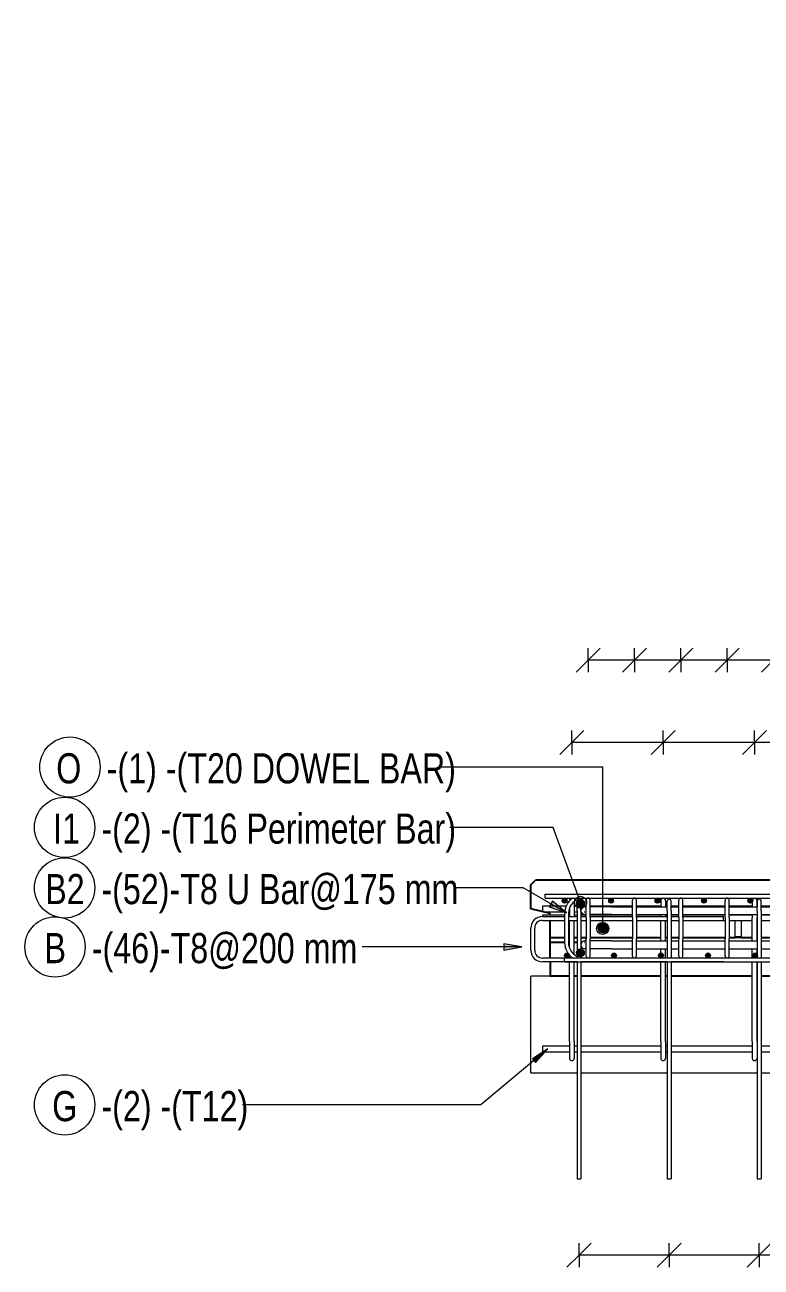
# Model space of a CAD drawing. Header units: millimetres. Extents: x 9013 to 19551, y 11604 to 23400.
# Drawn here: x 9013 to 10540, y 12310 to 14887 of the extents above; entities that cross this region are included whole.
import ezdxf

# ---------------------------------------------------------------- set-up
doc = ezdxf.new("R2010")
doc.units = ezdxf.units.MM
for name, color, linetype, lineweight in [('A-ANNO-DIMS', 211, 'Continuous', 9), ('A-ANNO-DIMS-25', 211, 'Continuous', 9), ('A-GENM', 13, 'Continuous', 18), ('A-WALL', 113, 'Continuous', 25), ('S-BEAM', 12, 'Continuous', 18), ('S-RBAR', 171, 'Continuous', 18), ('S-RBAR-IDEN', 171, 'Continuous', 9)]:
    doc.layers.add(name, color=color, linetype=linetype, lineweight=lineweight)
doc.styles.add('Arial', font='arial.ttf', dxfattribs={"height": 59.53125})
doc.styles.add('Nirmala UI Semilight', font='NirmalaS.ttf', dxfattribs={"width": 0.8, "height": 62.5})
doc.dimstyles.new('Arrow_Filled_-_2_5_NI_UI', dxfattribs={"dimscale": 304.8, "dimtxt": 65.460247, "dimasz": 0.164042, "dimexe": 0.082021, "dimexo": 0.0625, "dimgap": 0.082021, "dimtad": 1, "dimdec": 4, "dimzin": 0, "dimdsep": 46, "dimtxsty": 'Standard', "dimblk1": 'OBLIQUE', "dimblk2": 'OBLIQUE', "dimsah": 1, "dimcen": 0.09, "dimazin": 0, "dimtfac": 1, "dimtdec": 4, "dimtix": 1, "dimtmove": 0, "dimatfit": 3, "dimfxl": 0.082021, "dimfxlon": 1, "dimtvp": 1, "dimtolj": 1, "dimtzin": 0, "dimarcsym": 2})
doc.dimstyles.new('Arrow_Filled_-_2_5_NI_UI_1', dxfattribs={"dimscale": 304.8, "dimtxt": 65.460247, "dimasz": 0.164042, "dimexe": 0.082021, "dimexo": 0.0625, "dimgap": 0.082021, "dimtad": 1, "dimdec": 4, "dimzin": 0, "dimdsep": 46, "dimtxsty": 'Arial', "dimblk1": 'OBLIQUE', "dimblk2": 'OBLIQUE', "dimsah": 1, "dimcen": 0.09, "dimazin": 0, "dimtfac": 1, "dimtdec": 4, "dimtix": 1, "dimtmove": 0, "dimatfit": 3, "dimfxl": 0.082021, "dimfxlon": 1, "dimtvp": 1, "dimtolj": 1, "dimtzin": 0, "dimarcsym": 2})
doc.dimstyles.new('Arrow_Filled_-_2_5_NI_UI_2', dxfattribs={"dimscale": 304.8, "dimtxt": 65.460247, "dimasz": 0.164042, "dimexe": 0.082021, "dimexo": 0.0625, "dimgap": 0.082021, "dimtad": 1, "dimdec": 4, "dimzin": 0, "dimdsep": 46, "dimtxsty": 'Nirmala UI Semilight', "dimblk1": 'OBLIQUE', "dimblk2": 'OBLIQUE', "dimsah": 1, "dimcen": 0.09, "dimazin": 0, "dimtfac": 1, "dimtdec": 4, "dimtix": 1, "dimtmove": 0, "dimatfit": 3, "dimfxl": 0.082021, "dimfxlon": 1, "dimtvp": 1, "dimtolj": 1, "dimtzin": 0, "dimarcsym": 2})

# ---------------------------------------------------------------- blocks, each defined once
blk = doc.blocks.new('RR spread anchor face based - RR-SA-4_0-180-1726831-Elevation Top 1')
at = {"layer": 'A-GENM'}
for p, q in [((11882.6, 12996.3), (11882.6, 13029.5)), ((11894.6, 13029.5), (11894.6, 12996.3)), ((11882.6, 12993.8), (11882.6, 12996.3)), ((11882.6, 12996.3), (11894.6, 12996.3)), ((11894.6, 12993.8), (11882.6, 12993.8)), ((11894.6, 12996.3), (11894.6, 12993.8))]:
    blk.add_line(p, q, dxfattribs=at)
blk = doc.blocks.new('DIMBLOCK9-Elevation Top 1')
at = {"layer": 'A-ANNO-DIMS-25'}
for p, q in [((10526.8, 13398.6), (10551.8, 13423.6)), ((10526.8, 13398.6), (10526.8, 13423.6)), ((10716.5, 13398.6), (10741.5, 13423.6)), ((10716.5, 13398.6), (10716.5, 13423.6)), ((10526.8, 13398.6), (10501.8, 13373.6)), ((10716.5, 13398.6), (10526.8, 13398.6)), ((10526.8, 13398.6), (10526.8, 13373.6)), ((10716.5, 13398.6), (10691.5, 13373.6)), ((10716.5, 13398.6), (10716.5, 13373.6))]:
    blk.add_line(p, q, dxfattribs=at)
blk = doc.blocks.new('_Oblique')
at = {"color": 0, "linetype": 'ByBlock', "lineweight": -2}
blk.add_line((-0.5, -0.5), (0.5, 0.5), dxfattribs=at)
blk = doc.blocks.new('DIMBLOCK10-Elevation Top 1')
at = {"layer": 'A-ANNO-DIMS-25'}
for p, q in [((10337.2, 13398.6), (10362.2, 13423.6)), ((10337.2, 13398.6), (10337.2, 13423.6)), ((10526.8, 13398.6), (10551.8, 13423.6)), ((10526.8, 13398.6), (10526.8, 13423.6)), ((10337.2, 13398.6), (10312.2, 13373.6)), ((10526.8, 13398.6), (10337.2, 13398.6)), ((10337.2, 13398.6), (10337.2, 13373.6)), ((10526.8, 13398.6), (10501.8, 13373.6)), ((10526.8, 13398.6), (10526.8, 13373.6))]:
    blk.add_line(p, q, dxfattribs=at)
blk = doc.blocks.new('DIMBLOCK11-Elevation Top 1')
at = {"layer": 'A-ANNO-DIMS-25'}
for p, q in [((10147.6, 13398.6), (10172.6, 13423.6)), ((10147.6, 13398.6), (10147.6, 13423.6)), ((10337.2, 13398.6), (10362.2, 13423.6)), ((10337.2, 13398.6), (10337.2, 13423.6)), ((10147.6, 13398.6), (10122.6, 13373.6)), ((10337.2, 13398.6), (10147.6, 13398.6)), ((10147.6, 13398.6), (10147.6, 13373.6)), ((10337.2, 13398.6), (10312.2, 13373.6)), ((10337.2, 13398.6), (10337.2, 13373.6))]:
    blk.add_line(p, q, dxfattribs=at)
blk = doc.blocks.new('DIMBLOCK12-Elevation Top 1')
at = {"layer": 'A-ANNO-DIMS-25'}
for p, q in [((10147.6, 13398.6), (10172.6, 13423.6)), ((10147.6, 13398.6), (10147.6, 13423.6)), ((10337.2, 13398.6), (10362.2, 13423.6)), ((10337.2, 13398.6), (10337.2, 13423.6)), ((10526.8, 13398.6), (10551.8, 13423.6)), ((10526.8, 13398.6), (10526.8, 13423.6)), ((10716.5, 13398.6), (10741.5, 13423.6)), ((10716.5, 13398.6), (10716.5, 13423.6)), ((10906.1, 13398.6), (10931.1, 13423.6)), ((10906.1, 13398.6), (10906.1, 13423.6)), ((11095.7, 13398.6), (11120.7, 13423.6)), ((11095.7, 13398.6), (11095.7, 13423.6)), ((11285.4, 13398.6), (11310.4, 13423.6)), ((11285.4, 13398.6), (11285.4, 13423.6)), ((11475, 13398.6), (11500, 13423.6)), ((11475, 13398.6), (11475, 13423.6)), ((11664.7, 13398.6), (11689.7, 13423.6)), ((11664.7, 13398.6), (11664.7, 13423.6)), ((11854.3, 13398.6), (11879.3, 13423.6)), ((11854.3, 13398.6), (11854.3, 13423.6)), ((12043.9, 13398.6), (12068.9, 13423.6)), ((12043.9, 13398.6), (12043.9, 13423.6)), ((12233.6, 13398.6), (12258.6, 13423.6)), ((12233.6, 13398.6), (12233.6, 13423.6)), ((10147.6, 13398.6), (10122.6, 13373.6)), ((12233.6, 13398.6), (10147.6, 13398.6)), ((10337.2, 13398.6), (10147.6, 13398.6)), ((10147.6, 13398.6), (10147.6, 13373.6)), ((10337.2, 13398.6), (10312.2, 13373.6)), ((10526.8, 13398.6), (10337.2, 13398.6)), ((10337.2, 13398.6), (10337.2, 13373.6)), ((10526.8, 13398.6), (10501.8, 13373.6)), ((10716.5, 13398.6), (10526.8, 13398.6)), ((10526.8, 13398.6), (10526.8, 13373.6)), ((10716.5, 13398.6), (10691.5, 13373.6)), ((10906.1, 13398.6), (10716.5, 13398.6)), ((10716.5, 13398.6), (10716.5, 13373.6)), ((10906.1, 13398.6), (10881.1, 13373.6)), ((11095.7, 13398.6), (10906.1, 13398.6)), ((10906.1, 13398.6), (10906.1, 13373.6)), ((11095.7, 13398.6), (11070.7, 13373.6)), ((11285.4, 13398.6), (11095.7, 13398.6)), ((11095.7, 13398.6), (11095.7, 13373.6)), ((11285.4, 13398.6), (11260.4, 13373.6)), ((11475, 13398.6), (11285.4, 13398.6)), ((11285.4, 13398.6), (11285.4, 13373.6)), ((11475, 13398.6), (11450, 13373.6)), ((11664.7, 13398.6), (11475, 13398.6)), ((11475, 13398.6), (11475, 13373.6)), ((11664.7, 13398.6), (11639.7, 13373.6)), ((11854.3, 13398.6), (11664.7, 13398.6)), ((11664.7, 13398.6), (11664.7, 13373.6)), ((11854.3, 13398.6), (11829.3, 13373.6)), ((12043.9, 13398.6), (11854.3, 13398.6)), ((11854.3, 13398.6), (11854.3, 13373.6)), ((12043.9, 13398.6), (12018.9, 13373.6)), ((12233.6, 13398.6), (12043.9, 13398.6)), ((12043.9, 13398.6), (12043.9, 13373.6)), ((12233.6, 13398.6), (12208.6, 13373.6)), ((12233.6, 13398.6), (12233.6, 13373.6))]:
    blk.add_line(p, q, dxfattribs=at)
blk = doc.blocks.new('_None')
blk = doc.blocks.new('DIMBLOCK21-Elevation Top 1')
at = {"layer": 'A-ANNO-DIMS-25'}
for p, q in [((10536.4, 12335.4), (10561.4, 12360.4)), ((10536.4, 12335.4), (10536.4, 12360.4)), ((10723.3, 12335.4), (10748.3, 12360.4)), ((10723.3, 12335.4), (10723.3, 12360.4)), ((10536.4, 12335.4), (10511.4, 12310.4)), ((10723.3, 12335.4), (10536.4, 12335.4)), ((10536.4, 12335.4), (10536.4, 12310.4)), ((10723.3, 12335.4), (10698.3, 12310.4)), ((10723.3, 12335.4), (10723.3, 12310.4))]:
    blk.add_line(p, q, dxfattribs=at)
blk = doc.blocks.new('DIMBLOCK22-Elevation Top 1')
at = {"layer": 'A-ANNO-DIMS-25'}
for p, q in [((10349.5, 12335.4), (10374.5, 12360.4)), ((10349.5, 12335.4), (10349.5, 12360.4)), ((10536.4, 12335.4), (10561.4, 12360.4)), ((10536.4, 12335.4), (10536.4, 12360.4)), ((10349.5, 12335.4), (10324.5, 12310.4)), ((10536.4, 12335.4), (10349.5, 12335.4)), ((10349.5, 12335.4), (10349.5, 12310.4)), ((10536.4, 12335.4), (10511.4, 12310.4)), ((10536.4, 12335.4), (10536.4, 12310.4))]:
    blk.add_line(p, q, dxfattribs=at)
blk = doc.blocks.new('DIMBLOCK23-Elevation Top 1')
at = {"layer": 'A-ANNO-DIMS-25'}
for p, q in [((10162.6, 12335.4), (10187.6, 12360.4)), ((10162.6, 12335.4), (10162.6, 12360.4)), ((10349.5, 12335.4), (10374.5, 12360.4)), ((10349.5, 12335.4), (10349.5, 12360.4)), ((10162.6, 12335.4), (10137.6, 12310.4)), ((10349.5, 12335.4), (10162.6, 12335.4)), ((10162.6, 12335.4), (10162.6, 12310.4)), ((10349.5, 12335.4), (10324.5, 12310.4)), ((10349.5, 12335.4), (10349.5, 12310.4))]:
    blk.add_line(p, q, dxfattribs=at)
blk = doc.blocks.new('DIMBLOCK24-Elevation Top 1')
at = {"layer": 'A-ANNO-DIMS-25'}
for p, q in [((10162.6, 12335.4), (10187.6, 12360.4)), ((10162.6, 12335.4), (10162.6, 12360.4)), ((10349.5, 12335.4), (10374.5, 12360.4)), ((10349.5, 12335.4), (10349.5, 12360.4)), ((10536.4, 12335.4), (10561.4, 12360.4)), ((10536.4, 12335.4), (10536.4, 12360.4)), ((10723.3, 12335.4), (10748.3, 12360.4)), ((10723.3, 12335.4), (10723.3, 12360.4)), ((10910.2, 12335.4), (10935.2, 12360.4)), ((10910.2, 12335.4), (10910.2, 12360.4)), ((11097.1, 12335.4), (11122.1, 12360.4)), ((11097.1, 12335.4), (11097.1, 12360.4)), ((11284, 12335.4), (11309, 12360.4)), ((11284, 12335.4), (11284, 12360.4)), ((11470.9, 12335.4), (11495.9, 12360.4)), ((11470.9, 12335.4), (11470.9, 12360.4)), ((11657.8, 12335.4), (11682.8, 12360.4)), ((11657.8, 12335.4), (11657.8, 12360.4)), ((11844.7, 12335.4), (11869.7, 12360.4)), ((11844.7, 12335.4), (11844.7, 12360.4)), ((12031.7, 12335.4), (12056.7, 12360.4)), ((12031.7, 12335.4), (12031.7, 12360.4)), ((12218.6, 12335.4), (12243.6, 12360.4)), ((12218.6, 12335.4), (12218.6, 12360.4)), ((10162.6, 12335.4), (10137.6, 12310.4)), ((12218.6, 12335.4), (10162.6, 12335.4)), ((10349.5, 12335.4), (10162.6, 12335.4)), ((10162.6, 12335.4), (10162.6, 12310.4)), ((10349.5, 12335.4), (10324.5, 12310.4)), ((10536.4, 12335.4), (10349.5, 12335.4)), ((10349.5, 12335.4), (10349.5, 12310.4)), ((10536.4, 12335.4), (10511.4, 12310.4)), ((10723.3, 12335.4), (10536.4, 12335.4)), ((10536.4, 12335.4), (10536.4, 12310.4)), ((10723.3, 12335.4), (10698.3, 12310.4)), ((10910.2, 12335.4), (10723.3, 12335.4)), ((10723.3, 12335.4), (10723.3, 12310.4)), ((10910.2, 12335.4), (10885.2, 12310.4)), ((11097.1, 12335.4), (10910.2, 12335.4)), ((10910.2, 12335.4), (10910.2, 12310.4)), ((11097.1, 12335.4), (11072.1, 12310.4)), ((11284, 12335.4), (11097.1, 12335.4)), ((11097.1, 12335.4), (11097.1, 12310.4)), ((11284, 12335.4), (11259, 12310.4)), ((11470.9, 12335.4), (11284, 12335.4)), ((11284, 12335.4), (11284, 12310.4)), ((11470.9, 12335.4), (11445.9, 12310.4)), ((11657.8, 12335.4), (11470.9, 12335.4)), ((11470.9, 12335.4), (11470.9, 12310.4)), ((11657.8, 12335.4), (11632.8, 12310.4)), ((11844.7, 12335.4), (11657.8, 12335.4)), ((11657.8, 12335.4), (11657.8, 12310.4)), ((11844.7, 12335.4), (11819.7, 12310.4)), ((12031.7, 12335.4), (11844.7, 12335.4)), ((11844.7, 12335.4), (11844.7, 12310.4)), ((12031.7, 12335.4), (12006.7, 12310.4)), ((12218.6, 12335.4), (12031.7, 12335.4)), ((12031.7, 12335.4), (12031.7, 12310.4)), ((12218.6, 12335.4), (12193.6, 12310.4)), ((12218.6, 12335.4), (12218.6, 12310.4))]:
    blk.add_line(p, q, dxfattribs=at)
blk = doc.blocks.new('M_Rebar Tag_rfa MARK - DOT 1 MM-794228-Elevation Top 1')
at = {"layer": 'S-RBAR-IDEN'}
blk.add_circle((12456.2, 13398.7), 62.5, dxfattribs=at)
blk = doc.blocks.new('M_Rebar Tag_rfa Dimension - ARROW-793927-Elevation Top 1')
at = {"layer": 'S-RBAR-IDEN'}
blk.add_circle((12456.2, 13091.9), 62.5, dxfattribs=at)
blk = doc.blocks.new('M_Rebar Tag_rfa MARK - ARROW-794226-Elevation Top 1')
at = {"layer": 'S-RBAR-IDEN'}
blk.add_circle((12456.2, 12855.7), 62.5, dxfattribs=at)
blk = doc.blocks.new('DIMBLOCK41-Elevation Top 1')
at = {"layer": 'A-ANNO-DIMS-25'}
for p, q in [((10470, 13569.7), (10495, 13594.7)), ((10470, 13569.7), (10470, 13594.7)), ((10566.1, 13569.7), (10591.1, 13594.7)), ((10566.1, 13569.7), (10566.1, 13594.7)), ((10470, 13569.7), (10445, 13544.7)), ((10566.1, 13569.7), (10470, 13569.7)), ((10470, 13569.7), (10470, 13544.7)), ((10566.1, 13569.7), (10541.1, 13544.7)), ((10566.1, 13569.7), (10566.1, 13544.7))]:
    blk.add_line(p, q, dxfattribs=at)
blk = doc.blocks.new('DIMBLOCK42-Elevation Top 1')
at = {"layer": 'A-ANNO-DIMS-25'}
for p, q in [((10373.8, 13569.7), (10398.8, 13594.7)), ((10373.8, 13569.7), (10373.8, 13594.7)), ((10470, 13569.7), (10495, 13594.7)), ((10470, 13569.7), (10470, 13594.7)), ((10373.8, 13569.7), (10348.8, 13544.7)), ((10470, 13569.7), (10373.8, 13569.7)), ((10373.8, 13569.7), (10373.8, 13544.7)), ((10470, 13569.7), (10445, 13544.7)), ((10470, 13569.7), (10470, 13544.7))]:
    blk.add_line(p, q, dxfattribs=at)
blk = doc.blocks.new('DIMBLOCK43-Elevation Top 1')
at = {"layer": 'A-ANNO-DIMS-25'}
for p, q in [((10277.7, 13569.7), (10302.7, 13594.7)), ((10277.7, 13569.7), (10277.7, 13594.7)), ((10373.8, 13569.7), (10398.8, 13594.7)), ((10373.8, 13569.7), (10373.8, 13594.7)), ((10277.7, 13569.7), (10252.7, 13544.7)), ((10373.8, 13569.7), (10277.7, 13569.7)), ((10277.7, 13569.7), (10277.7, 13544.7)), ((10373.8, 13569.7), (10348.8, 13544.7)), ((10373.8, 13569.7), (10373.8, 13544.7))]:
    blk.add_line(p, q, dxfattribs=at)
blk = doc.blocks.new('DIMBLOCK44-Elevation Top 1')
at = {"layer": 'A-ANNO-DIMS-25'}
for p, q in [((10181.5, 13569.7), (10206.5, 13594.7)), ((10181.5, 13569.7), (10181.5, 13594.7)), ((10277.7, 13569.7), (10302.7, 13594.7)), ((10277.7, 13569.7), (10277.7, 13594.7)), ((10181.5, 13569.7), (10156.5, 13544.7)), ((10277.7, 13569.7), (10181.5, 13569.7)), ((10181.5, 13569.7), (10181.5, 13544.7)), ((10277.7, 13569.7), (10252.7, 13544.7)), ((10277.7, 13569.7), (10277.7, 13544.7))]:
    blk.add_line(p, q, dxfattribs=at)
blk = doc.blocks.new('DIMBLOCK56-Elevation Top 1')
at = {"layer": 'A-ANNO-DIMS-25'}
for p, q in [((10181.5, 13569.7), (10206.5, 13594.7)), ((10181.5, 13569.7), (10181.5, 13594.7)), ((10277.7, 13569.7), (10302.7, 13594.7)), ((10277.7, 13569.7), (10277.7, 13594.7)), ((10373.8, 13569.7), (10398.8, 13594.7)), ((10373.8, 13569.7), (10373.8, 13594.7)), ((10470, 13569.7), (10495, 13594.7)), ((10470, 13569.7), (10470, 13594.7)), ((10566.1, 13569.7), (10591.1, 13594.7)), ((10566.1, 13569.7), (10566.1, 13594.7)), ((10662.2, 13569.7), (10687.2, 13594.7)), ((10662.2, 13569.7), (10662.2, 13594.7)), ((10758.4, 13569.7), (10783.4, 13594.7)), ((10758.4, 13569.7), (10758.4, 13594.7)), ((10854.5, 13569.7), (10879.5, 13594.7)), ((10854.5, 13569.7), (10854.5, 13594.7)), ((10181.5, 13569.7), (10156.5, 13544.7)), ((10854.5, 13569.7), (10181.5, 13569.7)), ((10277.7, 13569.7), (10181.5, 13569.7)), ((10181.5, 13569.7), (10181.5, 13544.7)), ((10277.7, 13569.7), (10252.7, 13544.7)), ((10373.8, 13569.7), (10277.7, 13569.7)), ((10277.7, 13569.7), (10277.7, 13544.7)), ((10373.8, 13569.7), (10348.8, 13544.7)), ((10470, 13569.7), (10373.8, 13569.7)), ((10373.8, 13569.7), (10373.8, 13544.7)), ((10470, 13569.7), (10445, 13544.7)), ((10566.1, 13569.7), (10470, 13569.7)), ((10470, 13569.7), (10470, 13544.7)), ((10566.1, 13569.7), (10541.1, 13544.7)), ((10662.2, 13569.7), (10566.1, 13569.7)), ((10566.1, 13569.7), (10566.1, 13544.7)), ((10662.2, 13569.7), (10637.2, 13544.7)), ((10758.4, 13569.7), (10662.2, 13569.7)), ((10662.2, 13569.7), (10662.2, 13544.7)), ((10758.4, 13569.7), (10733.4, 13544.7)), ((10854.5, 13569.7), (10758.4, 13569.7)), ((10758.4, 13569.7), (10758.4, 13544.7)), ((10854.5, 13569.7), (10829.5, 13544.7)), ((10854.5, 13569.7), (10854.5, 13544.7))]:
    blk.add_line(p, q, dxfattribs=at)

msp = doc.modelspace()

# ---------------------------------------------------------------- hatches: boundary and pattern name
at = {"layer": 'S-RBAR'}
h = msp.add_hatch(color=256, dxfattribs=at)
edge = h.paths.add_edge_path()
edge.add_arc((10132.74785, 13070.70307), 5, 0, 360)
for points in [[(10131.20276, 13065.94779), (10136.79293, 13067.76415), (10136.79293, 13073.642), (10131.20276, 13075.45836), (10127.74785, 13070.70307)], [(10165.56745, 13057.54114), (10171.82211, 13060.55322), (10173.36688, 13067.3213), (10169.03852, 13072.74889), (10162.09638, 13072.74889), (10157.76803, 13067.3213), (10159.3128, 13060.55322), (10164.29319, 13058.15479)], [(10227.53892, 13065.94779), (10233.12909, 13067.76415), (10233.12909, 13073.642), (10227.53892, 13075.45836), (10224.08401, 13070.70307)], [(10323.87508, 13065.94779), (10329.46525, 13067.76415), (10329.46525, 13073.642), (10323.87508, 13075.45836), (10320.42017, 13070.70307)], [(10420.21125, 13065.94779), (10425.80142, 13067.76415), (10425.80142, 13073.642), (10420.21125, 13075.45836), (10416.75633, 13070.70307)], [(10516.54741, 13065.94779), (10522.13758, 13067.76415), (10522.13758, 13073.642), (10516.54741, 13075.45836), (10513.09249, 13070.70307)], [(10212.56541, 13003.80383), (10219.63648, 13006.73276), (10222.56541, 13013.80383), (10219.63648, 13020.8749), (10212.56541, 13023.80383), (10205.49434, 13020.8749), (10202.56541, 13013.80383), (10205.49434, 13006.73276)], [(10165.56745, 12954.42951), (10171.82211, 12957.44159), (10173.36688, 12964.20968), (10169.03852, 12969.63726), (10162.09638, 12969.63726), (10157.76803, 12964.20968), (10159.3128, 12957.44159), (10164.29319, 12955.04316)], [(10139.11254, 12952.1493), (10142.56745, 12956.90459), (10139.11254, 12961.65987), (10133.52237, 12959.84351), (10133.52237, 12953.96566), (10138.53988, 12952.33537)], [(10236.65799, 12952.1493), (10240.11291, 12956.90459), (10236.65799, 12961.65987), (10231.06782, 12959.84351), (10231.06782, 12953.96566)], [(10334.20345, 12952.1493), (10337.65836, 12956.90459), (10334.20345, 12961.65987), (10328.61328, 12959.84351), (10328.61328, 12953.96566)], [(10431.7489, 12952.1493), (10435.20382, 12956.90459), (10431.7489, 12961.65987), (10426.15873, 12959.84351), (10426.15873, 12953.96566)], [(10529.29436, 12952.1493), (10532.74927, 12956.90459), (10529.29436, 12961.65987), (10523.70419, 12959.84351), (10523.70419, 12953.96566)]]:
    msp.add_hatch(color=256, dxfattribs=at).paths.add_polyline_path(points)
h = msp.add_hatch(color=256, dxfattribs=at)
edge = h.paths.add_edge_path()
edge.add_arc((10165.56745, 13065.54114), 8, 0, 360)
h = msp.add_hatch(color=256, dxfattribs=at)
edge = h.paths.add_edge_path()
edge.add_arc((10229.08401, 13070.70307), 5, 0, 360)
h = msp.add_hatch(color=256, dxfattribs=at)
edge = h.paths.add_edge_path()
edge.add_arc((10325.42017, 13070.70307), 5, 0, 360)
h = msp.add_hatch(color=256, dxfattribs=at)
edge = h.paths.add_edge_path()
edge.add_arc((10421.75633, 13070.70307), 5, 0, 360)
h = msp.add_hatch(color=256, dxfattribs=at)
edge = h.paths.add_edge_path()
edge.add_arc((10518.09249, 13070.70307), 5, 0, 360)
h = msp.add_hatch(color=256, dxfattribs=at)
edge = h.paths.add_edge_path()
edge.add_arc((10212.56541, 13013.80383), 10, 0, 360)
h = msp.add_hatch(color=256, dxfattribs=at)
edge = h.paths.add_edge_path()
edge.add_arc((10165.56745, 12962.42951), 8, 0, 360)
h = msp.add_hatch(color=256, dxfattribs=at)
edge = h.paths.add_edge_path()
edge.add_arc((10137.56745, 12956.90459), 5, 0, 360)
h = msp.add_hatch(color=256, dxfattribs=at)
edge = h.paths.add_edge_path()
edge.add_arc((10235.11291, 12956.90459), 5, 0, 360)
h = msp.add_hatch(color=256, dxfattribs=at)
edge = h.paths.add_edge_path()
edge.add_arc((10332.65836, 12956.90459), 5, 0, 360)
h = msp.add_hatch(color=256, dxfattribs=at)
edge = h.paths.add_edge_path()
edge.add_arc((10430.20382, 12956.90459), 5, 0, 360)
h = msp.add_hatch(color=256, dxfattribs=at)
edge = h.paths.add_edge_path()
edge.add_arc((10527.74927, 12956.90459), 5, 0, 360)
at = {"layer": 'S-RBAR-IDEN'}
for points in [[(10136.59395, 13045.08929), (10107.45344, 13069.60057), (10100.82748, 13058.15572)], [(10043.96374, 12974.6709), (10006.46374, 12981.28316), (10006.46374, 12968.05864)], [(10097.80812, 12762.92913), (10065.87218, 12742.66291), (10072.20566, 12735.08784)]]:
    msp.add_hatch(color=256, dxfattribs=at).paths.add_polyline_path(points)

# ---------------------------------------------------------------- linework, layer by layer
at = {"layer": 'A-WALL'}
for p, q in [((10062.56745, 13103.74198), (10072.62931, 13113.80383)), ((10062.56745, 13053.80383), (10062.56745, 13103.74198)), ((10072.62931, 13113.80383), (12308.56487, 13113.80383)), ((10102.56745, 13043.80383), (10062.56745, 13053.80383)), ((10102.56745, 13041.51962), (10102.56745, 13043.80383)), ((10102.56745, 12951.67529), (10102.56745, 13029.51962)), ((10132.62673, 12993.76725), (10102.56745, 12993.76725)), ((10142.56745, 12993.76725), (10140.62673, 12993.76725)), ((10158.56541, 12993.76725), (10152.56745, 12993.76725)), ((10177.53128, 12993.76725), (10166.56541, 12993.76725)), ((10273.67267, 12993.76725), (10185.53128, 12993.76725)), ((10332.20382, 12993.76725), (10281.67267, 12993.76725)), ((10345.4745, 12993.76725), (10342.20382, 12993.76725)), ((10369.81406, 12993.76725), (10353.4745, 12993.76725)), ((10465.95545, 12993.76725), (10377.81406, 12993.76725)), ((10486.56541, 12993.76725), (10473.95545, 12993.76725)), ((10521.84018, 12993.76725), (10498.56541, 12993.76725)), ((10532.38359, 12993.76725), (10531.84018, 12993.76725)), ((10562.09684, 12993.76725), (10540.38359, 12993.76725)), ((10132.62673, 12983.76725), (10102.56745, 12983.76725)), ((10142.56745, 12983.76725), (10140.62673, 12983.76725)), ((10158.56541, 12983.76725), (10152.56745, 12983.76725)), ((10168.0834, 12983.76725), (10166.56541, 12983.76725)), ((10174.43481, 12983.76725), (10174.00716, 12983.76725)), ((10102.56745, 12943.67529), (10102.56745, 12913.80383)), ((10142.56745, 12913.80383), (10102.56745, 12913.80383)), ((10158.56541, 12913.80383), (10152.56745, 12913.80383)), ((10332.20382, 12913.80383), (10166.56541, 12913.80383)), ((10345.4745, 12913.80383), (10342.20382, 12913.80383)), ((10521.84018, 12913.80383), (10353.4745, 12913.80383)), ((10532.38359, 12913.80383), (10531.84018, 12913.80383)), ((10711.47655, 12913.80383), (10540.38359, 12913.80383))]:
    msp.add_line(p, q, dxfattribs=at)
at = {"layer": 'S-BEAM'}
for p, q in [((10062.56745, 12713.80383), (10062.56745, 12913.80383)), ((10102.51785, 12913.80383), (10062.56745, 12913.80383)), ((10062.56745, 12713.80383), (10158.56541, 12713.80383)), ((10166.56541, 12713.80383), (10345.4745, 12713.80383)), ((10353.4745, 12713.80383), (10532.38359, 12713.80383)), ((10540.38359, 12713.80383), (10719.29268, 12713.80383))]:
    msp.add_line(p, q, dxfattribs=at)
at = {"layer": 'S-RBAR'}
for p, q in [((10092.56745, 13083.80383), (12288.56745, 13083.80383)), ((10092.56745, 13075.80383), (10092.56745, 13083.80383)), ((10092.56745, 13075.80383), (12288.56745, 13075.80383)), ((10131.20276, 13075.45836), (10127.74785, 13070.70307)), ((10127.74785, 13070.70307), (10131.20276, 13065.94779)), ((10136.79293, 13073.642), (10131.20276, 13075.45836)), ((10131.20276, 13065.94779), (10136.79293, 13067.76415)), ((10136.79293, 13067.76415), (10136.79293, 13073.642)), ((10142.56745, 13070.21367), (10142.56745, 13070.05142)), ((10152.56745, 13068.5649), (10152.56745, 13037.83121)), ((10162.09638, 13072.74889), (10157.76803, 13067.3213)), ((10157.76803, 13067.3213), (10159.3128, 13060.55322)), ((10158.56541, 13049.80383), (10158.56541, 13069.80383)), ((10169.03852, 13072.74889), (10162.09638, 13072.74889)), ((10166.56541, 13049.80383), (10166.56541, 13069.80383)), ((10173.36688, 13067.3213), (10169.03852, 13072.74889)), ((10171.82211, 13060.55322), (10173.36688, 13067.3213)), ((10177.53128, 13035.80383), (10177.53128, 13071.80383)), ((10185.53128, 13035.80383), (10185.53128, 13071.80383)), ((10227.53892, 13075.45836), (10224.08401, 13070.70307)), ((10224.08401, 13070.70307), (10227.53892, 13065.94779)), ((10233.12909, 13073.642), (10227.53892, 13075.45836)), ((10227.53892, 13065.94779), (10233.12909, 13067.76415)), ((10233.12909, 13067.76415), (10233.12909, 13073.642)), ((10273.67267, 13035.80383), (10273.67267, 13071.80383)), ((10281.67267, 13035.80383), (10281.67267, 13071.80383)), ((10323.87508, 13075.45836), (10320.42017, 13070.70307)), ((10320.42017, 13070.70307), (10323.87508, 13065.94779)), ((10329.46525, 13073.642), (10323.87508, 13075.45836)), ((10323.87508, 13065.94779), (10329.46525, 13067.76415)), ((10329.46525, 13067.76415), (10329.46525, 13073.642)), ((10332.20382, 13070.21367), (10332.20382, 13057.98236)), ((10342.20382, 13070.21367), (10342.20382, 13057.98236)), ((10345.4745, 13049.80383), (10345.4745, 13069.80383)), ((10353.4745, 13049.80383), (10353.4745, 13069.80383)), ((10369.81406, 13035.80383), (10369.81406, 13071.80383)), ((10377.81406, 13035.80383), (10377.81406, 13071.80383)), ((10420.21125, 13075.45836), (10416.75633, 13070.70307)), ((10416.75633, 13070.70307), (10420.21125, 13065.94779)), ((10425.80142, 13073.642), (10420.21125, 13075.45836)), ((10420.21125, 13065.94779), (10425.80142, 13067.76415)), ((10425.80142, 13067.76415), (10425.80142, 13073.642)), ((10465.95545, 13035.80383), (10465.95545, 13071.80383)), ((10473.95545, 13035.80383), (10473.95545, 13071.80383)), ((10516.54741, 13075.45836), (10513.09249, 13070.70307)), ((10513.09249, 13070.70307), (10516.54741, 13065.94779)), ((10522.13758, 13073.642), (10516.54741, 13075.45836)), ((10516.54741, 13065.94779), (10522.13758, 13067.76415)), ((10521.84018, 13070.21367), (10521.84018, 13057.98236)), ((10522.13758, 13067.76415), (10522.13758, 13073.642)), ((10531.84018, 13070.21367), (10531.84018, 13057.98236)), ((10532.38359, 13049.80383), (10532.38359, 13069.80383)), ((10540.38359, 13049.80383), (10540.38359, 13069.80383)), ((10087.56745, 13059.80383), (10136.32886, 13059.80383)), ((10087.56745, 13047.80383), (10087.56745, 13059.80383)), ((10087.56745, 13047.80383), (10133.15334, 13047.80383)), ((10087.56745, 13041.51962), (10132.62673, 13041.51962)), ((10087.56745, 13037.80383), (10087.56745, 13041.51962)), ((10132.62673, 13043.80383), (10132.62673, 12983.80383)), ((10140.62673, 13043.80383), (10140.62673, 12983.80383)), ((10140.62673, 13041.51962), (10142.56745, 13041.51962)), ((10141.15334, 13047.80383), (10142.56745, 13047.80383)), ((10142.56745, 13054.25012), (10142.56745, 13037.83121)), ((10152.56745, 13059.80383), (10158.56541, 13059.80383)), ((10152.56745, 13047.80383), (10158.56541, 13047.80383)), ((10152.56745, 13041.51962), (10158.56541, 13041.51962)), ((10158.56541, 13049.80383), (10158.56541, 12951.80383)), ((10159.3128, 13060.55322), (10164.29319, 13058.15479)), ((10164.29319, 13058.15479), (10165.56745, 13057.54114)), ((10165.56745, 13057.54114), (10171.82211, 13060.55322)), ((10166.56541, 13059.80383), (10177.53128, 13059.80383)), ((10166.56541, 13049.80383), (10166.56541, 12951.80383)), ((10166.56541, 13041.51962), (10177.53128, 13041.51962)), ((10173.11519, 13047.80383), (10174.43481, 13047.80383)), ((10177.29708, 13057.82735), (10174.43481, 13057.82735)), ((10177.29708, 13041.82735), (10174.43481, 13041.82735)), ((10229.93481, 13057.82735), (10185.37326, 13057.82735)), ((10229.93481, 13041.82735), (10185.37326, 13041.82735)), ((10185.53128, 13059.80383), (10273.67267, 13059.80383)), ((10185.53128, 13041.51962), (10273.67267, 13041.51962)), ((10229.93481, 13057.82735), (10273.67267, 13057.82735)), ((10229.93481, 13041.82735), (10273.67267, 13041.82735)), ((10281.67267, 13059.80383), (10332.20382, 13059.80383)), ((10281.67267, 13057.82735), (10345.4745, 13057.82735)), ((10281.67267, 13041.82735), (10345.4745, 13041.82735)), ((10281.67267, 13041.51962), (10332.20382, 13041.51962)), ((10332.20382, 13041.86285), (10332.20382, 13037.83121)), ((10342.20382, 13059.80383), (10345.4745, 13059.80383)), ((10342.20382, 13041.86285), (10342.20382, 13037.83121)), ((10342.20382, 13041.51962), (10345.4745, 13041.51962)), ((10345.4745, 13049.80383), (10345.4745, 12951.80383)), ((10353.4745, 13059.80383), (10369.81406, 13059.80383)), ((10353.4745, 13057.82735), (10369.81406, 13057.82735)), ((10353.4745, 13049.80383), (10353.4745, 12951.80383)), ((10353.4745, 13041.82735), (10369.81406, 13041.82735)), ((10353.4745, 13041.51962), (10369.81406, 13041.51962)), ((10377.81406, 13059.80383), (10465.95545, 13059.80383)), ((10377.81406, 13057.82735), (10465.95545, 13057.82735)), ((10377.81406, 13041.82735), (10465.95545, 13041.82735)), ((10377.81406, 13041.51962), (10465.95545, 13041.51962)), ((10473.95545, 13059.80383), (10521.84018, 13059.80383)), ((10473.95545, 13057.82735), (10532.38359, 13057.82735)), ((10473.95545, 13041.82735), (10532.38359, 13041.82735)), ((10473.95545, 13041.51962), (10521.84018, 13041.51962)), ((10521.84018, 13041.86285), (10521.84018, 13035.21367)), ((10531.84018, 13059.80383), (10532.38359, 13059.80383)), ((10531.84018, 13041.86285), (10531.84018, 13035.21367)), ((10531.84018, 13041.51962), (10532.38359, 13041.51962)), ((10532.38359, 13049.80383), (10532.38359, 12951.80383)), ((10540.38359, 13059.80383), (10562.09684, 13059.80383)), ((10540.38359, 13057.82735), (10562.09684, 13057.82735)), ((10540.38359, 13049.80383), (10540.38359, 12951.80383)), ((10540.38359, 13041.82735), (10562.09684, 13041.82735)), ((10540.38359, 13041.51962), (10562.09684, 13041.51962)), ((10086.56541, 13037.80383), (10132.62673, 13037.80383)), ((10086.56541, 13029.80383), (10132.62673, 13029.80383)), ((10087.56745, 13029.51962), (10132.62673, 13029.51962)), ((10140.62673, 13037.80383), (10158.56541, 13037.80383)), ((10140.62673, 13029.80383), (10158.56541, 13029.80383)), ((10140.62673, 13029.51962), (10142.56745, 13029.51962)), ((10142.56745, 12973.46869), (10142.56745, 13029.80383)), ((10152.56745, 12959.20581), (10152.56745, 13029.80383)), ((10152.56745, 13029.51962), (10158.56541, 13029.51962)), ((10166.56541, 13037.80383), (10177.53128, 13037.80383)), ((10166.56541, 13029.80383), (10177.53128, 13029.80383)), ((10166.56541, 13029.51962), (10177.53128, 13029.51962)), ((10177.53128, 13035.80383), (10177.53128, 12991.80383)), ((10185.53128, 13037.80383), (10273.67267, 13037.80383)), ((10185.53128, 13035.80383), (10185.53128, 12991.80383)), ((10185.53128, 13029.80383), (10273.67267, 13029.80383)), ((10185.53128, 13029.51962), (10273.67267, 13029.51962)), ((10205.49434, 13020.8749), (10202.56541, 13013.80383)), ((10212.56541, 13023.80383), (10205.49434, 13020.8749)), ((10219.63648, 13020.8749), (10212.56541, 13023.80383)), ((10222.56541, 13013.80383), (10219.63648, 13020.8749)), ((10273.67267, 13035.80383), (10273.67267, 12991.80383)), ((10281.67267, 13037.80383), (10345.4745, 13037.80383)), ((10281.67267, 13035.80383), (10281.67267, 12991.80383)), ((10281.67267, 13029.80383), (10345.4745, 13029.80383)), ((10281.67267, 13029.51962), (10332.20382, 13029.51962)), ((10332.20382, 12987.01556), (10332.20382, 13029.80383)), ((10342.20382, 12987.01556), (10342.20382, 13029.80383)), ((10342.20382, 13029.51962), (10345.4745, 13029.51962)), ((10353.4745, 13037.80383), (10369.81406, 13037.80383)), ((10353.4745, 13029.80383), (10369.81406, 13029.80383)), ((10353.4745, 13029.51962), (10369.81406, 13029.51962)), ((10369.81406, 13035.80383), (10369.81406, 12991.80383)), ((10377.81406, 13037.80383), (10462.56541, 13037.80383)), ((10377.81406, 13035.80383), (10377.81406, 12991.80383)), ((10377.81406, 13029.80383), (10462.56541, 13029.80383)), ((10377.81406, 13029.51962), (10465.95545, 13029.51962)), ((10462.56541, 13029.80383), (10462.56541, 13037.80383)), ((10465.95545, 13035.80383), (10465.95545, 12991.80383)), ((10473.95545, 13035.80383), (10473.95545, 12991.80383)), ((10473.95545, 13029.51962), (10521.84018, 13029.51962)), ((10521.84018, 12987.01556), (10521.84018, 13035.21367)), ((10531.84018, 12987.01556), (10531.84018, 13035.21367)), ((10531.84018, 13029.51962), (10532.38359, 13029.51962)), ((10540.38359, 13029.51962), (10562.09684, 13029.51962)), ((10062.56541, 12967.67529), (10062.56541, 13013.80383)), ((10070.56541, 12967.67529), (10070.56541, 13013.80383)), ((10177.53128, 12955.80383), (10177.53128, 12991.80383)), ((10185.53128, 12955.80383), (10185.53128, 12991.80383)), ((10202.56541, 13013.80383), (10205.49434, 13006.73276)), ((10205.49434, 13006.73276), (10212.56541, 13003.80383)), ((10212.56541, 13003.80383), (10219.63648, 13006.73276)), ((10219.63648, 13006.73276), (10222.56541, 13013.80383)), ((10273.67267, 12955.80383), (10273.67267, 12991.80383)), ((10281.67267, 12955.80383), (10281.67267, 12991.80383)), ((10369.81406, 12955.80383), (10369.81406, 12991.80383)), ((10377.81406, 12955.80383), (10377.81406, 12991.80383)), ((10465.95545, 12955.80383), (10465.95545, 12991.80383)), ((10473.95545, 12955.80383), (10473.95545, 12991.80383)), ((10162.09638, 12969.63726), (10157.76803, 12964.20968)), ((10157.76803, 12964.20968), (10159.3128, 12957.44159)), ((10169.03852, 12969.63726), (10162.09638, 12969.63726)), ((10173.36688, 12964.20968), (10169.03852, 12969.63726)), ((10171.82211, 12957.44159), (10173.36688, 12964.20968)), ((10177.29708, 12987.01556), (10174.43481, 12987.01556)), ((10177.29708, 12971.01556), (10174.43481, 12971.01556)), ((10229.93481, 12987.01556), (10185.37326, 12987.01556)), ((10229.93481, 12971.01556), (10185.37326, 12971.01556)), ((10229.93481, 12987.01556), (10273.67267, 12987.01556)), ((10229.93481, 12971.01556), (10273.67267, 12971.01556)), ((10281.67267, 12987.01556), (10345.4745, 12987.01556)), ((10281.67267, 12971.01556), (10345.4745, 12971.01556)), ((10332.20382, 12951.80383), (10332.20382, 12971.01556)), ((10342.20382, 12951.80383), (10342.20382, 12971.01556)), ((10353.4745, 12987.01556), (10369.81406, 12987.01556)), ((10353.4745, 12971.01556), (10369.81406, 12971.01556)), ((10377.81406, 12987.01556), (10465.95545, 12987.01556)), ((10377.81406, 12971.01556), (10465.95545, 12971.01556)), ((10473.95545, 12987.01556), (10532.38359, 12987.01556)), ((10473.95545, 12971.01556), (10532.38359, 12971.01556)), ((10521.84018, 12951.80383), (10521.84018, 12971.01556)), ((10531.84018, 12951.80383), (10531.84018, 12971.01556)), ((10540.38359, 12987.01556), (10562.09684, 12987.01556)), ((10540.38359, 12971.01556), (10562.09684, 12971.01556)), ((10132.56745, 12951.67529), (10086.56541, 12951.67529)), ((10158.56541, 12943.67529), (10086.56541, 12943.67529)), ((10132.56745, 12951.80383), (12288.56745, 12951.80383)), ((10132.56745, 12943.80383), (10132.56745, 12951.80383)), ((10132.56745, 12943.80383), (12288.56745, 12943.80383)), ((10139.11254, 12961.65987), (10133.52237, 12959.84351)), ((10133.52237, 12959.84351), (10133.52237, 12953.96566)), ((10133.52237, 12953.96566), (10138.53988, 12952.33537)), ((10138.53988, 12952.33537), (10139.11254, 12952.1493)), ((10142.56745, 12956.90459), (10139.11254, 12961.65987)), ((10139.11254, 12952.1493), (10142.56745, 12956.90459)), ((10142.56745, 12951.80383), (10142.56745, 12957.83279)), ((10142.56745, 12778.80383), (10142.56745, 12943.67529)), ((10152.56745, 12778.80383), (10152.56745, 12943.67529)), ((10158.56541, 12943.80383), (10158.56541, 12493.80383)), ((10159.3128, 12957.44159), (10164.29319, 12955.04316)), ((10164.29319, 12955.04316), (10165.56745, 12954.42951)), ((10165.56745, 12954.42951), (10171.82211, 12957.44159)), ((10166.56541, 12943.80383), (10166.56541, 12493.80383)), ((10345.4745, 12943.67529), (10166.56541, 12943.67529)), ((10236.65799, 12961.65987), (10231.06782, 12959.84351)), ((10231.06782, 12959.84351), (10231.06782, 12953.96566)), ((10231.06782, 12953.96566), (10236.65799, 12952.1493)), ((10240.11291, 12956.90459), (10236.65799, 12961.65987)), ((10236.65799, 12952.1493), (10240.11291, 12956.90459)), ((10334.20345, 12961.65987), (10328.61328, 12959.84351)), ((10328.61328, 12959.84351), (10328.61328, 12953.96566)), ((10328.61328, 12953.96566), (10334.20345, 12952.1493)), ((10332.20382, 12778.80383), (10332.20382, 12943.67529)), ((10337.65836, 12956.90459), (10334.20345, 12961.65987)), ((10334.20345, 12952.1493), (10337.65836, 12956.90459)), ((10342.20382, 12778.80383), (10342.20382, 12943.67529)), ((10345.4745, 12943.80383), (10345.4745, 12493.80383)), ((10353.4745, 12943.80383), (10353.4745, 12493.80383)), ((10462.56541, 12943.67529), (10353.4745, 12943.67529)), ((10431.7489, 12961.65987), (10426.15873, 12959.84351)), ((10426.15873, 12959.84351), (10426.15873, 12953.96566)), ((10426.15873, 12953.96566), (10431.7489, 12952.1493)), ((10435.20382, 12956.90459), (10431.7489, 12961.65987)), ((10431.7489, 12952.1493), (10435.20382, 12956.90459)), ((10521.84018, 12778.80383), (10521.84018, 12943.80383)), ((10529.29436, 12961.65987), (10523.70419, 12959.84351)), ((10523.70419, 12959.84351), (10523.70419, 12953.96566)), ((10523.70419, 12953.96566), (10529.29436, 12952.1493)), ((10532.74927, 12956.90459), (10529.29436, 12961.65987)), ((10529.29436, 12952.1493), (10532.74927, 12956.90459)), ((10531.84018, 12778.80383), (10531.84018, 12943.80383)), ((10532.38359, 12943.80383), (10532.38359, 12493.80383)), ((10540.38359, 12943.80383), (10540.38359, 12493.80383)), ((10087.56745, 12769.1959), (10142.56745, 12769.1959)), ((10087.56745, 12757.1959), (10087.56745, 12769.1959)), ((10087.56745, 12757.1959), (10142.56745, 12757.1959)), ((10142.56745, 12778.80383), (10142.56745, 12743.80383)), ((10152.56745, 12778.80383), (10152.56745, 12743.80383)), ((10152.56745, 12769.1959), (10158.56541, 12769.1959)), ((10152.56745, 12757.1959), (10158.56541, 12757.1959)), ((10166.56541, 12769.1959), (10332.20382, 12769.1959)), ((10166.56541, 12757.1959), (10332.20382, 12757.1959)), ((10332.20382, 12778.80383), (10332.20382, 12743.80383)), ((10342.20382, 12778.80383), (10342.20382, 12743.80383)), ((10342.20382, 12769.1959), (10345.4745, 12769.1959)), ((10342.20382, 12757.1959), (10345.4745, 12757.1959)), ((10353.4745, 12769.1959), (10521.84018, 12769.1959)), ((10353.4745, 12757.1959), (10521.84018, 12757.1959)), ((10521.84018, 12778.80383), (10521.84018, 12743.80383)), ((10531.84018, 12778.80383), (10531.84018, 12743.80383)), ((10531.84018, 12769.1959), (10532.38359, 12769.1959)), ((10531.84018, 12757.1959), (10532.38359, 12757.1959)), ((10540.38359, 12769.1959), (10711.47655, 12769.1959)), ((10540.38359, 12757.1959), (10711.47655, 12757.1959)), ((10158.56541, 12493.80383), (10166.56541, 12493.80383)), ((10345.4745, 12493.80383), (10353.4745, 12493.80383)), ((10532.38359, 12493.80383), (10540.38359, 12493.80383))]:
    msp.add_line(p, q, dxfattribs=at)
for centre, radius in [((10132.74785, 13070.70307), 5), ((10165.56745, 13065.54114), 8), ((10229.08401, 13070.70307), 5), ((10325.42017, 13070.70307), 5), ((10421.75633, 13070.70307), 5), ((10518.09249, 13070.70307), 5), ((10212.56541, 13013.80383), 10), ((10165.56745, 12962.42951), 8), ((10137.56745, 12956.90459), 5), ((10235.11291, 12956.90459), 5), ((10332.65836, 12956.90459), 5), ((10430.20382, 12956.90459), 5), ((10527.74927, 12956.90459), 5)]:
    msp.add_circle(centre, radius, dxfattribs=at)
for centre, radius, start, end in [((10172.62673, 13043.80383), 40, 126.23200127, 180), ((10172.62673, 13043.80383), 32, 90, 180), ((10147.56745, 13070.21367), 5, 81.60706131, 180), ((10162.56541, 13069.80383), 4, 126.14463913, 180), ((10162.56541, 13069.80383), 4, 0, 98.85536087), ((10181.53128, 13071.80383), 4, 90.0000001, 180), ((10181.53128, 13071.80383), 4, 0, 89.9999999), ((10277.67267, 13071.80383), 4, 90.0000001, 180), ((10277.67267, 13071.80383), 4, 0, 89.9999999), ((10337.20382, 13070.21367), 5, 0, 180), ((10349.4745, 13069.80383), 4, 0, 180), ((10373.81406, 13071.80383), 4, 90.0000001, 180), ((10373.81406, 13071.80383), 4, 0, 89.9999999), ((10469.95545, 13071.80383), 4, 90.0000001, 180), ((10469.95545, 13071.80383), 4, 0, 89.9999999), ((10526.84018, 13070.21367), 5, 0, 180), ((10536.38359, 13069.80383), 4, 0, 180), ((10174.43481, 13049.82735), 8, 90, 172.81343309), ((10174.43481, 13049.82735), 8, 187.18656691, 270), ((10086.56541, 13013.80383), 24, 90, 180), ((10086.56541, 13013.80383), 16, 90, 180), ((10086.56541, 12967.67529), 24, 180, 270), ((10086.56541, 12967.67529), 16, 180, 270), ((10172.62673, 12983.80383), 40, 180, 233.76799873), ((10172.62673, 12983.80383), 32, 180, 243.76795203), ((10174.43481, 12979.01556), 8, 90, 172.81343309), ((10174.43481, 12979.01556), 8, 187.18656691, 270), ((10172.62673, 12983.80383), 32, 259.02228493, 270), ((10181.53128, 12955.80383), 4, 180, 269.99999989), ((10181.53128, 12955.80383), 4, 270.00000011, 0), ((10277.67267, 12955.80383), 4, 180, 269.99999989), ((10277.67267, 12955.80383), 4, 270.00000011, 0), ((10373.81406, 12955.80383), 4, 180, 269.99999989), ((10373.81406, 12955.80383), 4, 270.00000011, 0), ((10469.95545, 12955.80383), 4, 180, 269.99999989), ((10469.95545, 12955.80383), 4, 270.00000011, 0), ((10147.56745, 12743.80383), 5, 180, 0), ((10147.56745, 12743.80383), 5, 345, 0), ((10337.20382, 12743.80383), 5, 180, 0), ((10337.20382, 12743.80383), 5, 345, 0), ((10526.84018, 12743.80383), 5, 180, 0), ((10526.84018, 12743.80383), 5, 345, 0)]:
    msp.add_arc(centre, radius, start, end, dxfattribs=at)
at = {"layer": 'S-RBAR-IDEN'}
for p, q in [((10211.63349, 13347.62937), (9873.41965, 13347.62937)), ((10211.63349, 13013.07966), (10211.63349, 13347.62937)), ((10109.06406, 13222.59481), (9894.24973, 13222.59481)), ((10165.60984, 13067.26191), (10109.06406, 13222.59481)), ((10046.69076, 13097.1385), (9904.84973, 13097.1385)), ((10136.59395, 13045.08929), (10046.69076, 13097.1385)), ((10107.45344, 13069.60057), (10100.82748, 13058.15572)), ((10136.59395, 13045.08929), (10107.45344, 13069.60057)), ((10100.82748, 13058.15572), (10136.59395, 13045.08929)), ((10043.96374, 12974.6709), (9712.84871, 12974.6709)), ((10043.96374, 12974.6709), (10006.46374, 12981.28316)), ((10006.46374, 12981.28316), (10006.46374, 12968.05864)), ((10006.46374, 12968.05864), (10043.96374, 12974.6709)), ((10097.80812, 12762.92913), (9959.04973, 12646.91406)), ((10097.80812, 12762.92913), (10065.87218, 12742.66291)), ((10072.20566, 12735.08784), (10097.80812, 12762.92913)), ((10065.87218, 12742.66291), (10072.20566, 12735.08784)), ((9959.04973, 12646.91406), (9464.24973, 12646.91406))]:
    msp.add_line(p, q, dxfattribs=at)
for centre in [(10165.60984, 13067.26191), (10211.63349, 13013.07966)]:
    msp.add_circle(centre, 12.5, dxfattribs=at)

# ---------------------------------------------------------------- block references
at = {"layer": 'A-GENM'}
msp.add_blockref('RR spread anchor face based - RR-SA-4_0-180-1726831-Elevation Top 1', (-1396, 0), dxfattribs=at)
at = {"layer": 'S-RBAR-IDEN'}
for name, p in [('M_Rebar Tag_rfa MARK - DOT 1 MM-794228-Elevation Top 1', (-3349.72744, -51.02914)), ('M_Rebar Tag_rfa MARK - DOT 1 MM-794228-Elevation Top 1', (-3360.69736, -176.06369)), ('M_Rebar Tag_rfa Dimension - ARROW-793927-Elevation Top 1', (-3360.69736, 5.26948)), ('M_Rebar Tag_rfa Dimension - ARROW-793927-Elevation Top 1', (-3380.69838, -117.19812)), ('M_Rebar Tag_rfa MARK - ARROW-794226-Elevation Top 1', (-3360.69736, -208.81222))]:
    msp.add_blockref(name, p, dxfattribs=at)

# ---------------------------------------------------------------- texts
at = {"layer": 'S-RBAR-IDEN', "char_height": 62.5, "attachment_point": 1, "style": 'Nirmala UI Semilight'}
for s, insert, width in [('O', (9078.05683, 13376.43055), 64.135), ('-(1) -(T20 DOWEL BAR)', (9182.81965, 13376.43055), 835.358375), ('I1', (9071.68691, 13251.396), 52.911375), ('-(2) -(T16 Perimeter Bar)', (9171.84973, 13251.396), 873.839375), ('B2', (9055.18691, 13125.93969), 92.99575), ('-(52)-T8 U Bar@175 mm', (9171.84973, 13125.93969), 886.666375), ('B', (9053.68589, 13003.47209), 48.10125), ('-(46)-T8@200 mm', (9151.84871, 13003.47209), 678.227625), ('G', (9069.68691, 12675.71525), 57.7215), ('-(2) -(T12)', (9171.84973, 12675.71525), 352.7425)]:
    msp.add_mtext(s, dxfattribs=dict(at, insert=insert, width=width))

# ---------------------------------------------------------------- dimensions: what is measured, and where the dimension line sits
at = {"layer": 'A-ANNO-DIMS'}
for base, p1, p2, text, dimstyle, override, picture, middle in [((10147.56745, 13398.62597), (12233.56745, 13373.62597), (10147.56745, 13373.62597), '2086', 'Arrow_Filled_-_2_5_NI_UI', {"dimpost": '<>', "dimblk1": 'None', "dimblk2": 'None', "dimsah": 1, "dimfxl": 2086}, 'DIMBLOCK12-Elevation Top 1', (11190.56745, 23399.76755)), ((10181.53128, 13569.70904), (10854.52101, 13544.70904), (10181.53128, 13544.70904), '673', 'Arrow_Filled_-_2_5_NI_UI_2', {"dimpost": '<>', "dimblk1": 'None', "dimblk2": 'None', "dimsah": 1, "dimfxl": 672.98973}, 'DIMBLOCK56-Elevation Top 1', (10518.02615, 13627.02686)), ((10373.81406, 13569.70904), (10469.95545, 13544.70904), (10373.81406, 13544.70904), ' ', 'Arrow_Filled_-_2_5_NI_UI_2', {"dimpost": '<>', "dimfxl": 96.14139}, 'DIMBLOCK42-Elevation Top 1', (10421.88476, 13569.70904)), ((10337.20382, 13398.62597), (10526.84018, 13373.62597), (10337.20382, 13373.62597), ' ', 'Arrow_Filled_-_2_5_NI_UI', {"dimpost": '<>', "dimfxl": 189.636364}, 'DIMBLOCK10-Elevation Top 1', (10432.022, 13398.62597)), ((10162.56541, 12335.38677), (12218.56541, 12360.38677), (10162.56541, 12360.38677), '2056', 'Arrow_Filled_-_2_5_NI_UI_1', {"dimpost": '<>', "dimblk1": 'None', "dimblk2": 'None', "dimsah": 1, "dimfxl": 2056}, 'DIMBLOCK24-Elevation Top 1', (11190.56541, 12390.78182)), ((10349.4745, 12335.38677), (10536.38359, 12360.38677), (10349.4745, 12360.38677), ' ', 'Arrow_Filled_-_2_5_NI_UI_1', {"dimpost": '<>', "dimfxl": 186.909091}, 'DIMBLOCK22-Elevation Top 1', (10442.92905, 12335.38677))]:
    dim = msp.add_linear_dim(base=base, p1=p1, p2=p2, angle=0, text=text, dimstyle=dimstyle, override=override, dxfattribs=at)
    dim.commit()
    dim.dimension.update_dxf_attribs({"geometry": picture, "text_midpoint": middle})
for base, p1, p2, dimstyle, override, picture, middle in [((10181.53128, 13569.70904), (10277.67267, 13544.70904), (10181.53128, 13544.70904), 'Arrow_Filled_-_2_5_NI_UI_2', {"dimpost": '<>', "dimfxl": 96.14139}, 'DIMBLOCK44-Elevation Top 1', (10229.60198, 13569.70904)), ((10277.67267, 13569.70904), (10373.81406, 13544.70904), (10277.67267, 13544.70904), 'Arrow_Filled_-_2_5_NI_UI_2', {"dimpost": '<>', "dimfxl": 96.14139}, 'DIMBLOCK43-Elevation Top 1', (10325.74337, 13569.70904)), ((10469.95545, 13569.70904), (10566.09684, 13544.70904), (10469.95545, 13544.70904), 'Arrow_Filled_-_2_5_NI_UI_2', {"dimpost": '<>', "dimfxl": 96.14139}, 'DIMBLOCK41-Elevation Top 1', (10518.02615, 13569.70904)), ((10147.56745, 13398.62597), (10337.20382, 13373.62597), (10147.56745, 13373.62597), 'Arrow_Filled_-_2_5_NI_UI', {"dimpost": '<>', "dimfxl": 189.636364}, 'DIMBLOCK11-Elevation Top 1', (10242.38564, 13398.62597)), ((10526.84018, 13398.62597), (10716.47655, 13373.62597), (10526.84018, 13373.62597), 'Arrow_Filled_-_2_5_NI_UI', {"dimpost": '<>', "dimfxl": 189.636364}, 'DIMBLOCK9-Elevation Top 1', (10621.65836, 13398.62597)), ((10162.56541, 12335.38677), (10349.4745, 12360.38677), (10162.56541, 12360.38677), 'Arrow_Filled_-_2_5_NI_UI_1', {"dimpost": '<>', "dimfxl": 186.909091}, 'DIMBLOCK23-Elevation Top 1', (10256.01996, 12335.38677)), ((10536.38359, 12335.38677), (10723.29268, 12360.38677), (10536.38359, 12360.38677), 'Arrow_Filled_-_2_5_NI_UI_1', {"dimpost": '<>', "dimfxl": 186.909091}, 'DIMBLOCK21-Elevation Top 1', (10629.83814, 12335.38677))]:
    dim = msp.add_linear_dim(base=base, p1=p1, p2=p2, text=' ', dimstyle=dimstyle, override=override, dxfattribs=at)
    dim.commit()
    dim.dimension.update_dxf_attribs({"geometry": picture, "text_midpoint": middle})

doc.saveas('drawing.dxf')
